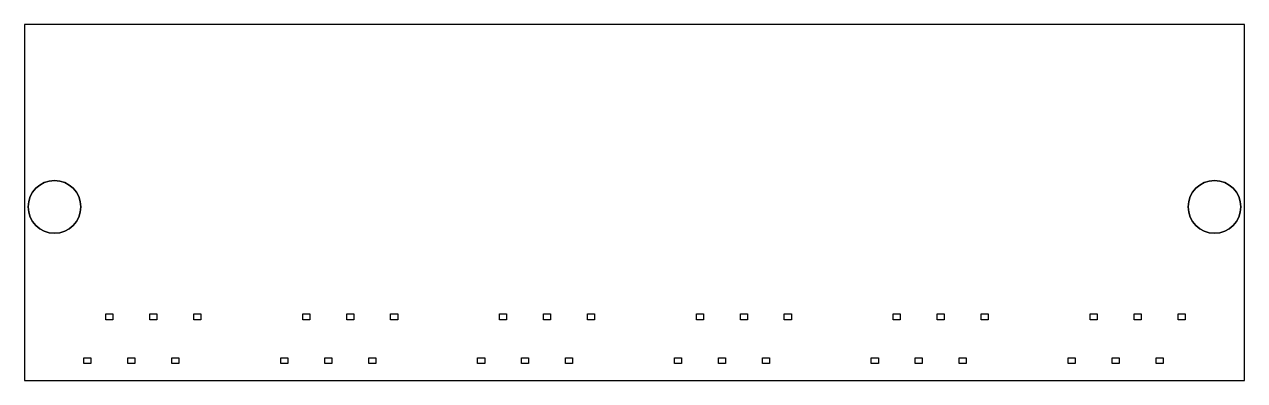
# Model space of a CAD drawing. Header units: inches. Extents: x 0 to 2.78, y -1.14 to -0.33.
import ezdxf

# ---------------------------------------------------------------- set-up
doc = ezdxf.new("R2010")
doc.units = ezdxf.units.IN
doc.layers.get('0').update_dxf_attribs({"linetype": 'CONTINUOUS'})

msp = doc.modelspace()

# ---------------------------------------------------------------- linework, layer by layer
for points in [[(0, -1.1382), (2.777, -1.1382), (2.777, -0.3282), (0, -0.3282)], [(0, -1.1382), (2.777, -1.1382), (2.777, -0.3282), (0, -0.3282)], [(0.1855, -0.9997), (0.1855, -0.9867), (0.2015, -0.9867), (0.2015, -0.9997)], [(0.1855, -0.9997), (0.1855, -0.9867), (0.2015, -0.9867), (0.2015, -0.9997)], [(0.3015, -0.9997), (0.2855, -0.9997), (0.2855, -0.9867), (0.3015, -0.9867)], [(0.3015, -0.9997), (0.2855, -0.9997), (0.2855, -0.9867), (0.3015, -0.9867)], [(0.3855, -0.9997), (0.3855, -0.9867), (0.4015, -0.9867), (0.4015, -0.9997)], [(0.3855, -0.9997), (0.3855, -0.9867), (0.4015, -0.9867), (0.4015, -0.9997)], [(0.6335, -0.9997), (0.6335, -0.9867), (0.6495, -0.9867), (0.6495, -0.9997)], [(0.6335, -0.9997), (0.6335, -0.9867), (0.6495, -0.9867), (0.6495, -0.9997)], [(0.7495, -0.9997), (0.7335, -0.9997), (0.7335, -0.9867), (0.7495, -0.9867)], [(0.7495, -0.9997), (0.7335, -0.9997), (0.7335, -0.9867), (0.7495, -0.9867)], [(0.8335, -0.9997), (0.8335, -0.9867), (0.8495, -0.9867), (0.8495, -0.9997)], [(0.8335, -0.9997), (0.8335, -0.9867), (0.8495, -0.9867), (0.8495, -0.9997)], [(1.0815, -0.9997), (1.0815, -0.9867), (1.0975, -0.9867), (1.0975, -0.9997)], [(1.0815, -0.9997), (1.0815, -0.9867), (1.0975, -0.9867), (1.0975, -0.9997)], [(1.1975, -0.9997), (1.1815, -0.9997), (1.1815, -0.9867), (1.1975, -0.9867)], [(1.1975, -0.9997), (1.1815, -0.9997), (1.1815, -0.9867), (1.1975, -0.9867)], [(1.2815, -0.9997), (1.2815, -0.9867), (1.2975, -0.9867), (1.2975, -0.9997)], [(1.2815, -0.9997), (1.2815, -0.9867), (1.2975, -0.9867), (1.2975, -0.9997)], [(1.5295, -0.9997), (1.5295, -0.9867), (1.5455, -0.9867), (1.5455, -0.9997)], [(1.5295, -0.9997), (1.5295, -0.9867), (1.5455, -0.9867), (1.5455, -0.9997)], [(1.6455, -0.9997), (1.6295, -0.9997), (1.6295, -0.9867), (1.6455, -0.9867)], [(1.6455, -0.9997), (1.6295, -0.9997), (1.6295, -0.9867), (1.6455, -0.9867)], [(1.7295, -0.9997), (1.7295, -0.9867), (1.7455, -0.9867), (1.7455, -0.9997)], [(1.7295, -0.9997), (1.7295, -0.9867), (1.7455, -0.9867), (1.7455, -0.9997)], [(1.9775, -0.9997), (1.9775, -0.9867), (1.9935, -0.9867), (1.9935, -0.9997)], [(1.9775, -0.9997), (1.9775, -0.9867), (1.9935, -0.9867), (1.9935, -0.9997)], [(2.0935, -0.9997), (2.0775, -0.9997), (2.0775, -0.9867), (2.0935, -0.9867)], [(2.0935, -0.9997), (2.0775, -0.9997), (2.0775, -0.9867), (2.0935, -0.9867)], [(2.1775, -0.9997), (2.1775, -0.9867), (2.1935, -0.9867), (2.1935, -0.9997)], [(2.1775, -0.9997), (2.1775, -0.9867), (2.1935, -0.9867), (2.1935, -0.9997)], [(2.4255, -0.9997), (2.4255, -0.9867), (2.4415, -0.9867), (2.4415, -0.9997)], [(2.4255, -0.9997), (2.4255, -0.9867), (2.4415, -0.9867), (2.4415, -0.9997)], [(2.5415, -0.9997), (2.5255, -0.9997), (2.5255, -0.9867), (2.5415, -0.9867)], [(2.5415, -0.9997), (2.5255, -0.9997), (2.5255, -0.9867), (2.5415, -0.9867)], [(2.6255, -0.9997), (2.6255, -0.9867), (2.6415, -0.9867), (2.6415, -0.9997)], [(2.6255, -0.9997), (2.6255, -0.9867), (2.6415, -0.9867), (2.6415, -0.9997)], [(0.1355, -1.0997), (0.1355, -1.0867), (0.1515, -1.0867), (0.1515, -1.0997)], [(0.1355, -1.0997), (0.1355, -1.0867), (0.1515, -1.0867), (0.1515, -1.0997)], [(0.2515, -1.0997), (0.2355, -1.0997), (0.2355, -1.0867), (0.2515, -1.0867)], [(0.2515, -1.0997), (0.2355, -1.0997), (0.2355, -1.0867), (0.2515, -1.0867)], [(0.3355, -1.0997), (0.3355, -1.0867), (0.3515, -1.0867), (0.3515, -1.0997)], [(0.3355, -1.0997), (0.3355, -1.0867), (0.3515, -1.0867), (0.3515, -1.0997)], [(0.5835, -1.0997), (0.5835, -1.0867), (0.5995, -1.0867), (0.5995, -1.0997)], [(0.5835, -1.0997), (0.5835, -1.0867), (0.5995, -1.0867), (0.5995, -1.0997)], [(0.6995, -1.0997), (0.6835, -1.0997), (0.6835, -1.0867), (0.6995, -1.0867)], [(0.6995, -1.0997), (0.6835, -1.0997), (0.6835, -1.0867), (0.6995, -1.0867)], [(0.7835, -1.0997), (0.7835, -1.0867), (0.7995, -1.0867), (0.7995, -1.0997)], [(0.7835, -1.0997), (0.7835, -1.0867), (0.7995, -1.0867), (0.7995, -1.0997)], [(1.0315, -1.0997), (1.0315, -1.0867), (1.0475, -1.0867), (1.0475, -1.0997)], [(1.0315, -1.0997), (1.0315, -1.0867), (1.0475, -1.0867), (1.0475, -1.0997)], [(1.1475, -1.0997), (1.1315, -1.0997), (1.1315, -1.0867), (1.1475, -1.0867)], [(1.1475, -1.0997), (1.1315, -1.0997), (1.1315, -1.0867), (1.1475, -1.0867)], [(1.2315, -1.0997), (1.2315, -1.0867), (1.2475, -1.0867), (1.2475, -1.0997)], [(1.2315, -1.0997), (1.2315, -1.0867), (1.2475, -1.0867), (1.2475, -1.0997)], [(1.4795, -1.0997), (1.4795, -1.0867), (1.4955, -1.0867), (1.4955, -1.0997)], [(1.4795, -1.0997), (1.4795, -1.0867), (1.4955, -1.0867), (1.4955, -1.0997)], [(1.5955, -1.0997), (1.5795, -1.0997), (1.5795, -1.0867), (1.5955, -1.0867)], [(1.5955, -1.0997), (1.5795, -1.0997), (1.5795, -1.0867), (1.5955, -1.0867)], [(1.6795, -1.0997), (1.6795, -1.0867), (1.6955, -1.0867), (1.6955, -1.0997)], [(1.6795, -1.0997), (1.6795, -1.0867), (1.6955, -1.0867), (1.6955, -1.0997)], [(1.9275, -1.0997), (1.9275, -1.0867), (1.9435, -1.0867), (1.9435, -1.0997)], [(1.9275, -1.0997), (1.9275, -1.0867), (1.9435, -1.0867), (1.9435, -1.0997)], [(2.0435, -1.0997), (2.0275, -1.0997), (2.0275, -1.0867), (2.0435, -1.0867)], [(2.0435, -1.0997), (2.0275, -1.0997), (2.0275, -1.0867), (2.0435, -1.0867)], [(2.1275, -1.0997), (2.1275, -1.0867), (2.1435, -1.0867), (2.1435, -1.0997)], [(2.1275, -1.0997), (2.1275, -1.0867), (2.1435, -1.0867), (2.1435, -1.0997)], [(2.3755, -1.0997), (2.3755, -1.0867), (2.3915, -1.0867), (2.3915, -1.0997)], [(2.3755, -1.0997), (2.3755, -1.0867), (2.3915, -1.0867), (2.3915, -1.0997)], [(2.4915, -1.0997), (2.4755, -1.0997), (2.4755, -1.0867), (2.4915, -1.0867)], [(2.4915, -1.0997), (2.4755, -1.0997), (2.4755, -1.0867), (2.4915, -1.0867)], [(2.5755, -1.0997), (2.5755, -1.0867), (2.5915, -1.0867), (2.5915, -1.0997)], [(2.5755, -1.0997), (2.5755, -1.0867), (2.5915, -1.0867), (2.5915, -1.0997)]]:
    msp.add_lwpolyline(points, close=True)
at = {"extrusion": (0, 4.93038e-32, -1)}
for centre in [(-0.0685, -0.7432), (-2.7085, -0.7432)]:
    msp.add_circle(centre, 0.06, dxfattribs=at)
for centre in [(0.0685, -0.7432), (2.7085, -0.7432)]:
    msp.add_circle(centre, 0.06)

doc.saveas('drawing.dxf')
